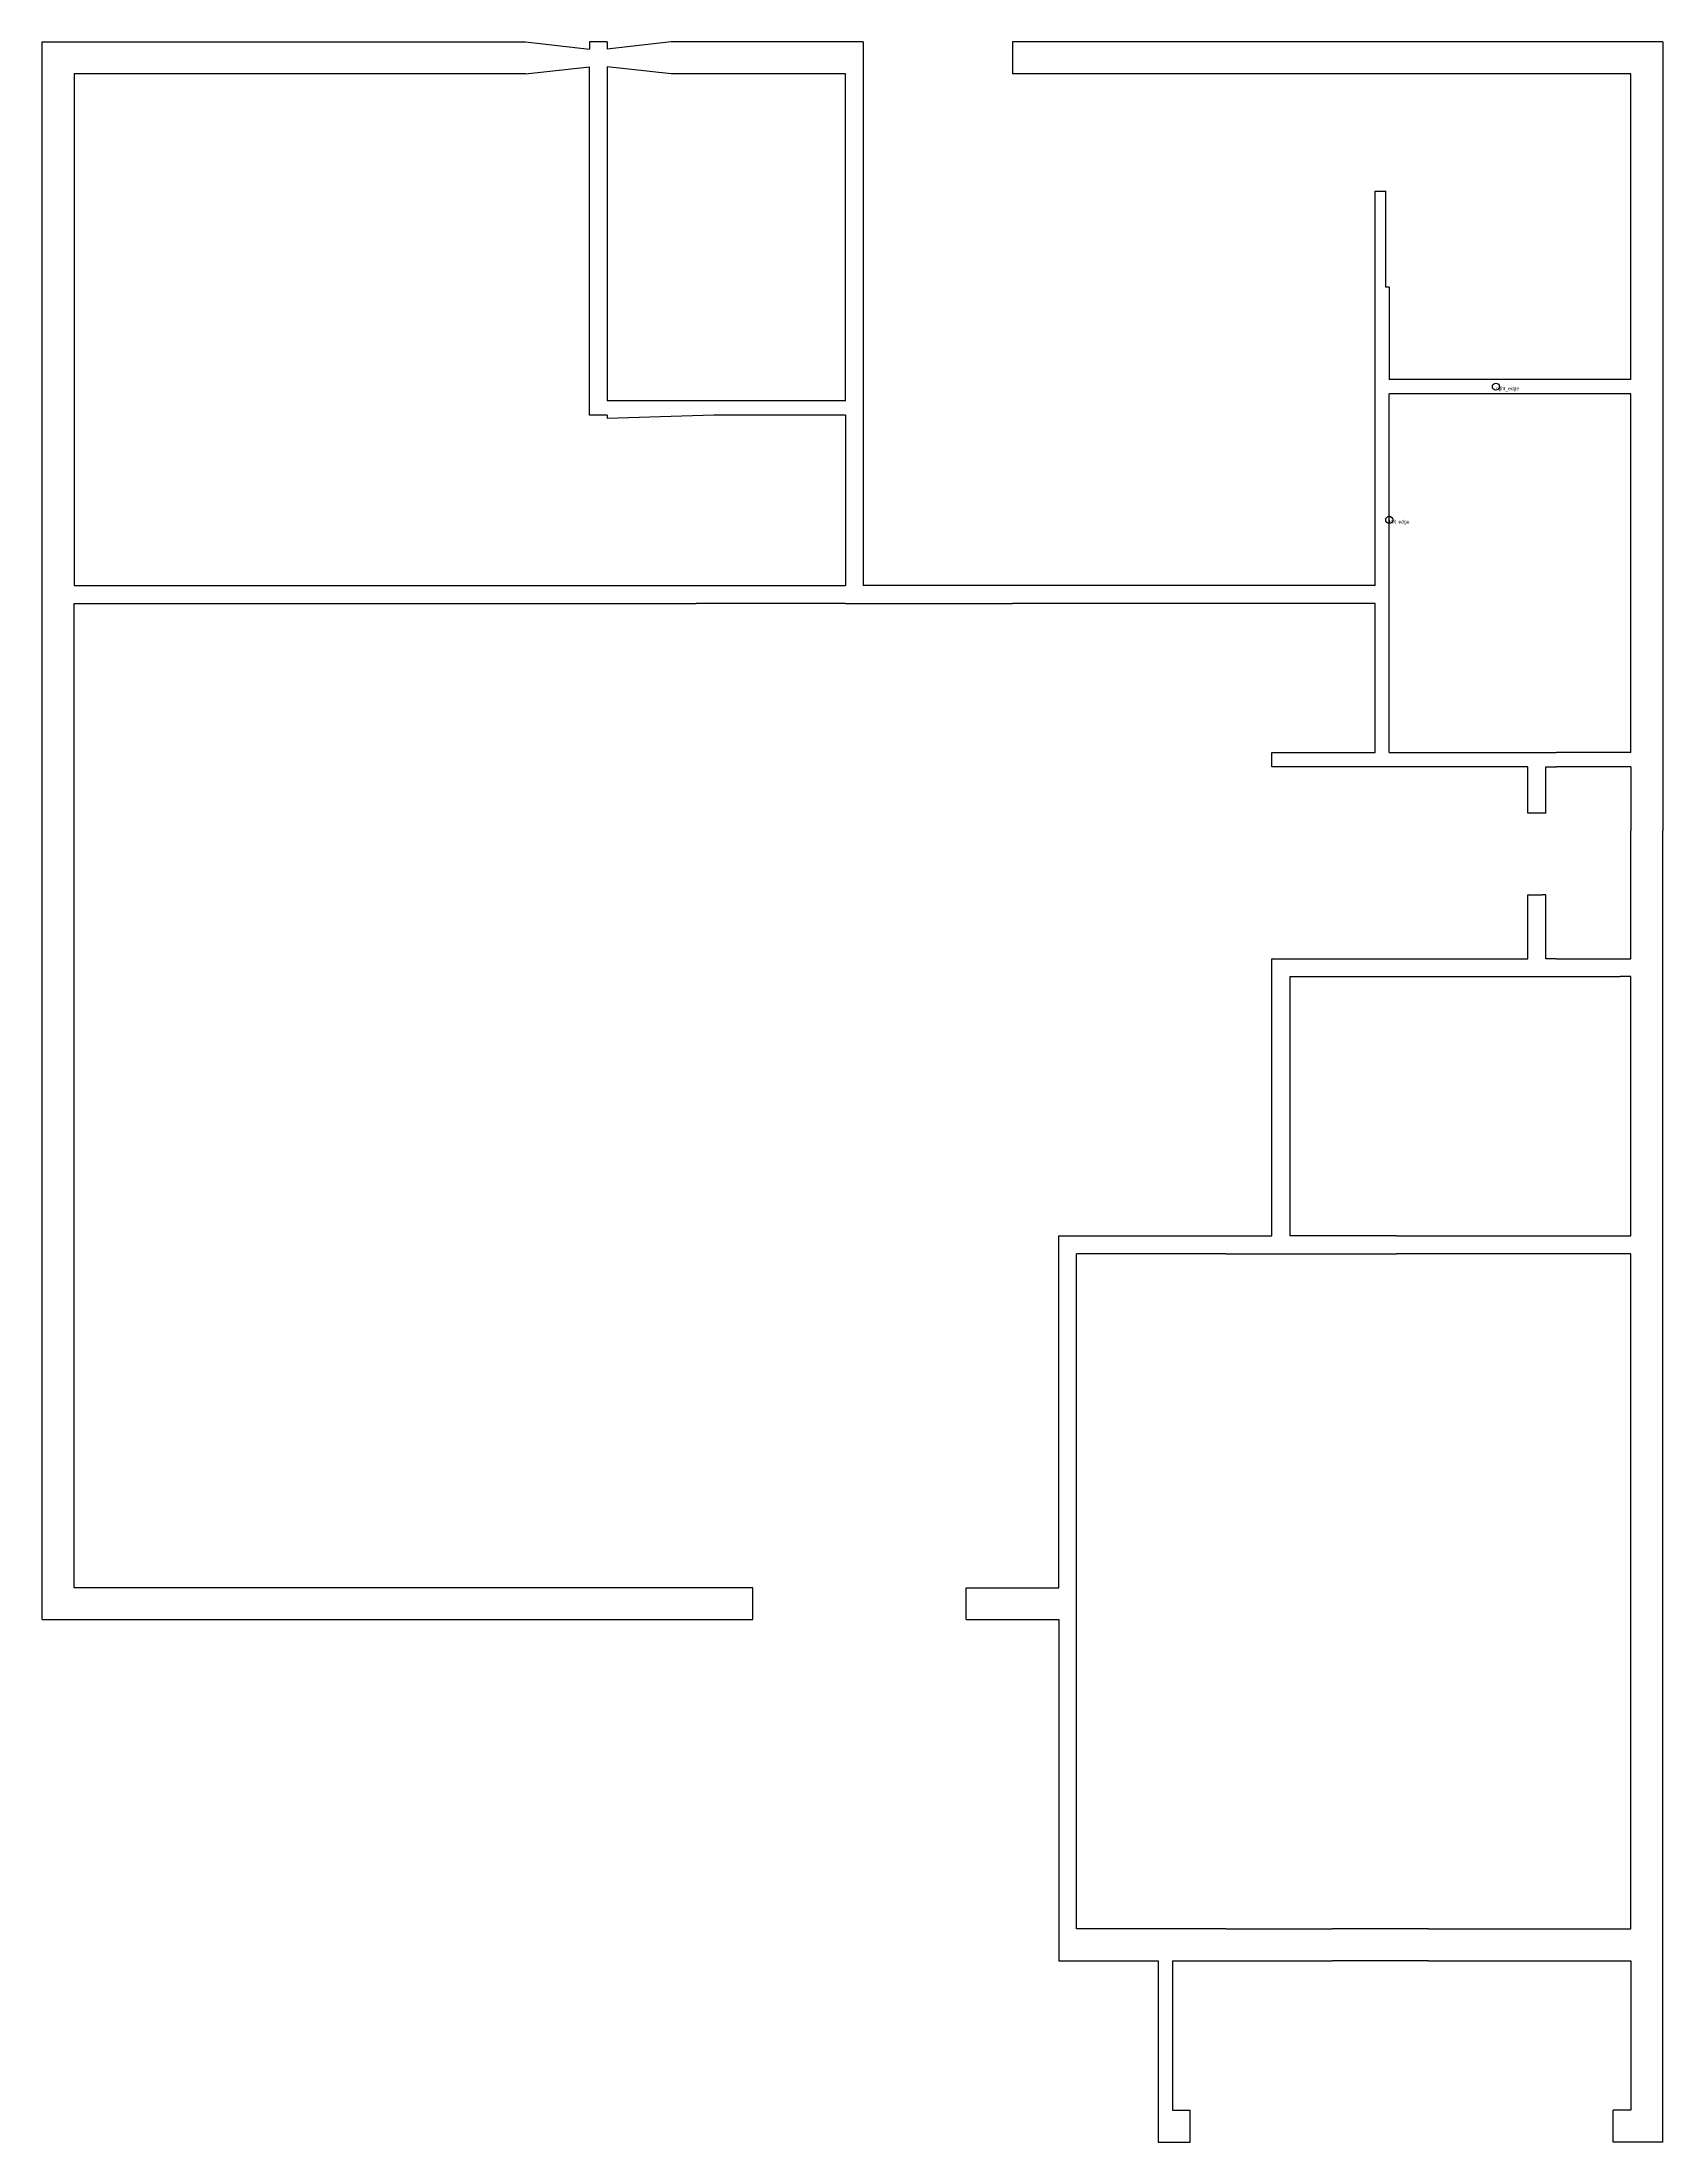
# Model space of a CAD drawing. Header units: metres. Extents: x 328 to 784, y 390 to 981.
import ezdxf

# ---------------------------------------------------------------- set-up
doc = ezdxf.new("R2010")
doc.units = ezdxf.units.M

msp = doc.modelspace()

# ---------------------------------------------------------------- linework, layer by layer
for p, q in [((328, 537), (328, 981)), ((328, 981), (464, 981)), ((464, 981), (482, 979)), ((487, 981), (482, 981)), ((482, 981), (482, 979)), ((505, 981), (487, 979)), ((487, 981), (487, 979)), ((559, 981), (505, 981)), ((559, 981), (559, 828)), ((784, 981), (601, 981)), ((601, 981), (601, 972)), ((784, 981), (784, 759)), ((464, 972), (337, 972)), ((337, 972), (337, 948)), ((464, 972), (482, 974)), ((482, 876), (482, 974)), ((505, 972), (487, 974)), ((487, 974), (487, 880)), ((554, 972), (505, 972)), ((554, 880), (554, 972)), ((775, 972), (601, 972)), ((775, 886), (775, 972)), ((337, 948), (337, 828)), ((703, 912), (703, 939)), ((703, 939), (706, 939)), ((706, 912), (706, 939)), ((703, 828), (703, 912)), ((707, 912), (706, 912)), ((707, 912), (707, 886)), ((737, 886), (707, 886)), ((737, 882), (707, 882)), ((707, 781), (707, 882)), ((775, 886), (737, 886)), ((775, 882), (737, 882)), ((775, 781), (775, 882)), ((487, 876), (482, 876)), ((517, 880), (487, 880)), ((517, 876), (487, 875)), ((487, 876), (487, 875)), ((554, 880), (517, 880)), ((554, 876), (517, 876)), ((554, 876), (554, 828)), ((337, 828), (512, 828)), ((512, 828), (554, 828)), ((601, 828), (559, 828)), ((703, 828), (601, 828)), ((337, 546), (337, 823)), ((337, 823), (512, 823)), ((554, 823), (512, 823)), ((554, 823), (559, 823)), ((559, 823), (601, 823)), ((703, 823), (601, 823)), ((703, 781), (703, 823)), ((674, 777), (674, 781)), ((674, 781), (703, 781)), ((707, 781), (754, 781)), ((772, 781), (754, 781)), ((775, 781), (772, 781)), ((746, 777), (674, 777)), ((746, 764), (746, 777)), ((751, 764), (751, 777)), ((751, 777), (754, 777)), ((772, 777), (754, 777)), ((775, 777), (772, 777)), ((775, 777), (775, 759)), ((751, 764), (746, 764)), ((775, 741), (775, 759)), ((784, 741), (784, 759)), ((746, 723), (746, 741)), ((746, 741), (750, 741)), ((751, 741), (750, 741)), ((751, 723), (751, 741)), ((775, 723), (775, 741)), ((784, 390), (784, 741)), ((674, 645), (674, 723)), ((674, 723), (746, 723)), ((754, 723), (751, 723)), ((754, 723), (772, 723)), ((772, 723), (775, 723)), ((679, 718), (754, 718)), ((679, 718), (679, 645)), ((754, 718), (772, 718)), ((775, 718), (772, 718)), ((775, 645), (775, 718)), ((614, 546), (614, 645)), ((614, 645), (619, 645)), ((619, 645), (661, 645)), ((661, 645), (674, 645)), ((709, 645), (679, 645)), ((709, 645), (775, 645)), ((619, 450), (619, 640)), ((661, 640), (619, 640)), ((661, 640), (679, 640)), ((679, 640), (709, 640)), ((775, 640), (709, 640)), ((775, 450), (775, 640)), ((528, 546), (337, 546)), ((528, 537), (528, 546)), ((588, 537), (588, 546)), ((588, 546), (614, 546)), ((328, 537), (528, 537)), ((588, 537), (614, 537)), ((614, 537), (614, 441)), ((661, 450), (619, 450)), ((661, 450), (691, 450)), ((700, 450), (691, 450)), ((718, 450), (700, 450)), ((718, 450), (775, 450)), ((614, 441), (642, 441)), ((642, 441), (642, 390)), ((646, 441), (661, 441)), ((646, 441), (646, 399)), ((661, 441), (691, 441)), ((700, 441), (691, 441)), ((718, 441), (700, 441)), ((718, 441), (775, 441)), ((775, 441), (775, 399)), ((646, 399), (651, 399)), ((651, 390), (651, 399)), ((775, 399), (770, 399)), ((770, 390), (770, 399)), ((642, 390), (651, 390)), ((784, 390), (770, 390))]:
    msp.add_line(p, q)
at = {"layer": 'debug', "color": 4}
for centre in [(737, 884), (707, 846.5)]:
    msp.add_circle(centre, 1, dxfattribs=at)

# ---------------------------------------------------------------- texts
at = {"layer": 'debug', "char_height": 1, "attachment_point": 1}
for s, insert in [('right_edge', (737, 884)), ('left_edge', (707, 846.5))]:
    msp.add_mtext(s, dxfattribs=dict(at, insert=insert))

doc.saveas('drawing.dxf')
